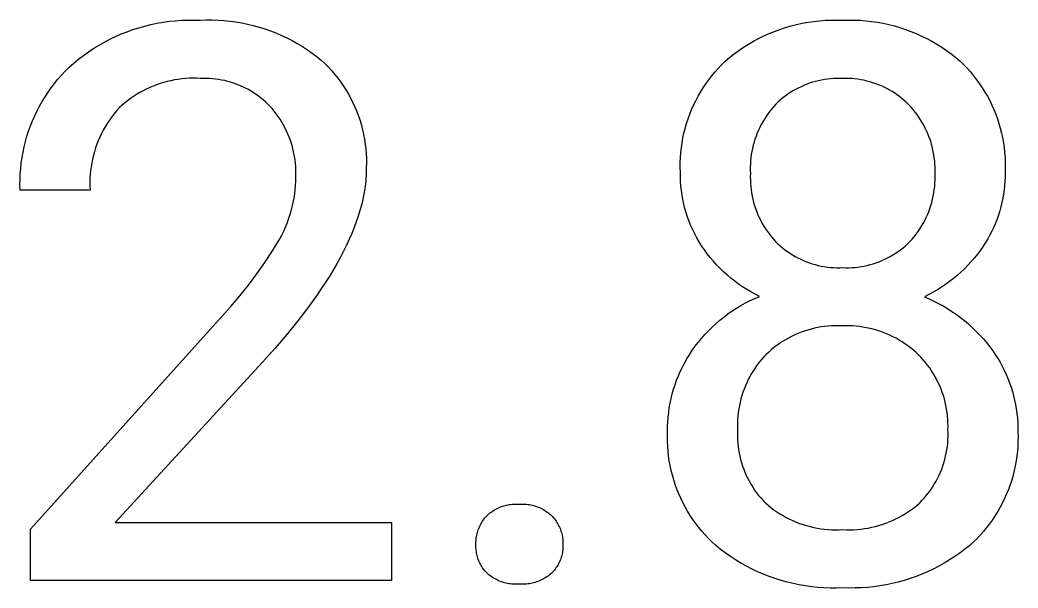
# Model space of a CAD drawing. Header units: millimetres. Extents: x -987 to 2591, y -102 to 2398.
# Drawn here: x 1680.71 to 1727.64, y 54.91 to 81.62 of the extents above; entities that cross this region are included whole.
import ezdxf

# ---------------------------------------------------------------- set-up
doc = ezdxf.new("R2010")
doc.units = ezdxf.units.MM
doc.header["$MEASUREMENT"] = 0
doc.layers.add('Domyślny', color=7, linetype='Continuous', true_color=0x000000)

msp = doc.modelspace()

# ---------------------------------------------------------------- linework, layer by layer
at = {"layer": 'Domyślny'}
for p, q in [((1686.023, 81.164), (1686.301, 81.253)), ((1686.301, 81.253), (1686.582, 81.333)), ((1686.582, 81.333), (1686.866, 81.402)), ((1686.866, 81.402), (1687.152, 81.462)), ((1687.152, 81.462), (1687.439, 81.512)), ((1687.439, 81.512), (1687.729, 81.553)), ((1687.729, 81.553), (1688.019, 81.583)), ((1688.019, 81.583), (1688.31, 81.604)), ((1688.31, 81.604), (1688.602, 81.614)), ((1688.602, 81.614), (1688.894, 81.615)), ((1688.894, 81.615), (1689.186, 81.605)), ((1689.186, 81.605), (1689.466, 81.616)), ((1689.466, 81.616), (1689.746, 81.617)), ((1689.746, 81.617), (1690.026, 81.608)), ((1690.026, 81.608), (1690.306, 81.59)), ((1690.306, 81.59), (1690.585, 81.563)), ((1690.585, 81.563), (1690.863, 81.526)), ((1690.863, 81.526), (1691.139, 81.479)), ((1691.139, 81.479), (1691.413, 81.423)), ((1691.413, 81.423), (1691.686, 81.358)), ((1691.686, 81.358), (1691.956, 81.283)), ((1691.956, 81.283), (1692.223, 81.199)), ((1692.223, 81.199), (1692.487, 81.107)), ((1716.446, 81.175), (1716.705, 81.26)), ((1716.705, 81.26), (1716.967, 81.337)), ((1716.967, 81.337), (1717.232, 81.404)), ((1717.232, 81.404), (1717.498, 81.462)), ((1717.498, 81.462), (1717.767, 81.511)), ((1717.767, 81.511), (1718.037, 81.55)), ((1718.037, 81.55), (1718.308, 81.58)), ((1718.308, 81.58), (1718.58, 81.601)), ((1718.58, 81.601), (1718.853, 81.612)), ((1718.853, 81.612), (1719.126, 81.613)), ((1719.126, 81.613), (1719.398, 81.605)), ((1719.398, 81.605), (1719.671, 81.613)), ((1719.671, 81.613), (1719.943, 81.611)), ((1719.943, 81.611), (1720.216, 81.6)), ((1720.216, 81.6), (1720.488, 81.579)), ((1720.488, 81.579), (1720.758, 81.549)), ((1720.758, 81.549), (1721.028, 81.509)), ((1721.028, 81.509), (1721.296, 81.46)), ((1721.296, 81.46), (1721.563, 81.402)), ((1721.563, 81.402), (1721.827, 81.335)), ((1721.827, 81.335), (1722.088, 81.258)), ((1722.088, 81.258), (1722.347, 81.173)), ((1684.945, 80.715), (1685.209, 80.841)), ((1685.209, 80.841), (1685.476, 80.958)), ((1685.476, 80.958), (1685.748, 81.066)), ((1685.748, 81.066), (1686.023, 81.164)), ((1692.487, 81.107), (1692.748, 81.005)), ((1692.748, 81.005), (1693.006, 80.894)), ((1693.006, 80.894), (1693.259, 80.775)), ((1693.259, 80.775), (1693.508, 80.647)), ((1715.203, 80.616), (1715.444, 80.745)), ((1715.444, 80.745), (1715.688, 80.865)), ((1715.688, 80.865), (1715.937, 80.977)), ((1715.937, 80.977), (1716.19, 81.081)), ((1716.19, 81.081), (1716.446, 81.175)), ((1722.347, 81.173), (1722.603, 81.079)), ((1722.603, 81.079), (1722.855, 80.975)), ((1722.855, 80.975), (1723.104, 80.863)), ((1723.104, 80.863), (1723.348, 80.743)), ((1723.348, 80.743), (1723.588, 80.614)), ((1683.939, 80.123), (1684.183, 80.284)), ((1684.183, 80.284), (1684.432, 80.436)), ((1684.432, 80.436), (1684.686, 80.58)), ((1684.686, 80.58), (1684.945, 80.715)), ((1693.508, 80.647), (1693.753, 80.51)), ((1693.753, 80.51), (1693.993, 80.366)), ((1693.993, 80.366), (1694.228, 80.213)), ((1714.511, 80.18), (1714.736, 80.333)), ((1714.736, 80.333), (1714.967, 80.479)), ((1714.967, 80.479), (1715.203, 80.616)), ((1723.588, 80.614), (1723.824, 80.477)), ((1723.824, 80.477), (1724.055, 80.332)), ((1724.055, 80.332), (1724.28, 80.179)), ((1683.469, 79.776), (1683.701, 79.954)), ((1683.701, 79.954), (1683.939, 80.123)), ((1694.228, 80.213), (1694.457, 80.052)), ((1694.457, 80.052), (1694.681, 79.884)), ((1694.681, 79.884), (1694.899, 79.708)), ((1713.867, 79.674), (1714.076, 79.85)), ((1714.076, 79.85), (1714.29, 80.019)), ((1714.29, 80.019), (1714.511, 80.18)), ((1724.28, 80.179), (1724.5, 80.018)), ((1724.5, 80.018), (1724.715, 79.85)), ((1724.715, 79.85), (1724.923, 79.674)), ((1682.842, 79.217), (1683.023, 79.399)), ((1683.023, 79.399), (1683.243, 79.591)), ((1683.243, 79.591), (1683.469, 79.776)), ((1694.899, 79.708), (1695.063, 79.552)), ((1695.063, 79.552), (1695.222, 79.391)), ((1695.222, 79.391), (1695.374, 79.225)), ((1713.387, 79.17), (1713.541, 79.343)), ((1713.541, 79.343), (1713.702, 79.512)), ((1713.702, 79.512), (1713.867, 79.674)), ((1724.923, 79.674), (1725.089, 79.512)), ((1725.089, 79.512), (1725.25, 79.344)), ((1725.25, 79.344), (1725.405, 79.171)), ((1682.5, 78.835), (1682.668, 79.029)), ((1682.668, 79.029), (1682.842, 79.217)), ((1688.318, 78.847), (1688.145, 78.825)), ((1688.491, 78.863), (1688.318, 78.847)), ((1688.665, 78.873), (1688.491, 78.863)), ((1688.839, 78.877), (1688.665, 78.873)), ((1689.012, 78.876), (1688.839, 78.877)), ((1689.186, 78.868), (1689.012, 78.876)), ((1689.331, 78.872), (1689.186, 78.868)), ((1689.477, 78.872), (1689.331, 78.872)), ((1689.622, 78.866), (1689.477, 78.872)), ((1689.766, 78.855), (1689.622, 78.866)), ((1689.911, 78.84), (1689.766, 78.855)), ((1695.374, 79.225), (1695.521, 79.054)), ((1695.521, 79.054), (1695.662, 78.877)), ((1695.662, 78.877), (1695.796, 78.696)), ((1713.097, 78.807), (1713.239, 78.991)), ((1713.239, 78.991), (1713.387, 79.17)), ((1718.823, 78.853), (1718.68, 78.837)), ((1718.967, 78.864), (1718.823, 78.853)), ((1719.111, 78.87), (1718.967, 78.864)), ((1719.255, 78.872), (1719.111, 78.87)), ((1719.398, 78.868), (1719.255, 78.872)), ((1719.542, 78.87), (1719.398, 78.868)), ((1719.686, 78.867), (1719.542, 78.87)), ((1719.83, 78.86), (1719.686, 78.867)), ((1719.973, 78.847), (1719.83, 78.86)), ((1720.116, 78.829), (1719.973, 78.847)), ((1725.405, 79.171), (1725.554, 78.992)), ((1725.554, 78.992), (1725.696, 78.809)), ((1682.036, 78.222), (1682.184, 78.432)), ((1682.184, 78.432), (1682.338, 78.636)), ((1682.338, 78.636), (1682.5, 78.835)), ((1686.812, 78.44), (1686.654, 78.367)), ((1686.972, 78.508), (1686.812, 78.44)), ((1687.135, 78.57), (1686.972, 78.508)), ((1687.299, 78.627), (1687.135, 78.57)), ((1687.465, 78.678), (1687.299, 78.627)), ((1687.633, 78.723), (1687.465, 78.678)), ((1687.803, 78.763), (1687.633, 78.723)), ((1687.973, 78.797), (1687.803, 78.763)), ((1688.145, 78.825), (1687.973, 78.797)), ((1690.054, 78.82), (1689.911, 78.84)), ((1690.197, 78.794), (1690.054, 78.82)), ((1690.339, 78.764), (1690.197, 78.794)), ((1690.48, 78.73), (1690.339, 78.764)), ((1690.62, 78.69), (1690.48, 78.73)), ((1690.758, 78.646), (1690.62, 78.69)), ((1690.895, 78.597), (1690.758, 78.646)), ((1691.03, 78.543), (1690.895, 78.597)), ((1691.163, 78.485), (1691.03, 78.543)), ((1691.294, 78.423), (1691.163, 78.485)), ((1691.423, 78.356), (1691.294, 78.423)), ((1695.796, 78.696), (1695.924, 78.51)), ((1695.924, 78.51), (1696.046, 78.319)), ((1712.71, 78.228), (1712.833, 78.426)), ((1712.833, 78.426), (1712.962, 78.619)), ((1712.962, 78.619), (1713.097, 78.807)), ((1717.31, 78.416), (1717.182, 78.349)), ((1717.439, 78.479), (1717.31, 78.416)), ((1717.571, 78.537), (1717.439, 78.479)), ((1717.705, 78.591), (1717.571, 78.537)), ((1717.84, 78.64), (1717.705, 78.591)), ((1717.977, 78.685), (1717.84, 78.64)), ((1718.115, 78.725), (1717.977, 78.685)), ((1718.255, 78.76), (1718.115, 78.725)), ((1718.396, 78.791), (1718.255, 78.76)), ((1718.537, 78.816), (1718.396, 78.791)), ((1718.68, 78.837), (1718.537, 78.816)), ((1720.258, 78.807), (1720.116, 78.829)), ((1720.399, 78.779), (1720.258, 78.807)), ((1720.539, 78.747), (1720.399, 78.779)), ((1720.678, 78.71), (1720.539, 78.747)), ((1720.816, 78.668), (1720.678, 78.71)), ((1720.952, 78.621), (1720.816, 78.668)), ((1721.086, 78.57), (1720.952, 78.621)), ((1721.219, 78.514), (1721.086, 78.57)), ((1721.349, 78.454), (1721.219, 78.514)), ((1721.477, 78.389), (1721.349, 78.454)), ((1721.604, 78.32), (1721.477, 78.389)), ((1725.696, 78.809), (1725.832, 78.62)), ((1725.832, 78.62), (1725.962, 78.427)), ((1725.962, 78.427), (1726.084, 78.23)), ((1681.762, 77.789), (1681.895, 78.008)), ((1681.895, 78.008), (1682.036, 78.222)), ((1685.907, 77.923), (1685.768, 77.819)), ((1686.05, 78.022), (1685.907, 77.923)), ((1686.197, 78.115), (1686.05, 78.022)), ((1686.346, 78.204), (1686.197, 78.115)), ((1686.499, 78.288), (1686.346, 78.204)), ((1686.654, 78.367), (1686.499, 78.288)), ((1691.549, 78.285), (1691.423, 78.356)), ((1691.673, 78.209), (1691.549, 78.285)), ((1691.795, 78.13), (1691.673, 78.209)), ((1691.913, 78.046), (1691.795, 78.13)), ((1692.029, 77.959), (1691.913, 78.046)), ((1692.142, 77.867), (1692.029, 77.959)), ((1696.046, 78.319), (1696.161, 78.125)), ((1696.161, 78.125), (1696.269, 77.927)), ((1696.269, 77.927), (1696.37, 77.725)), ((1712.487, 77.822), (1712.595, 78.027)), ((1712.595, 78.027), (1712.71, 78.228)), ((1716.583, 77.951), (1716.472, 77.86)), ((1716.698, 78.039), (1716.583, 77.951)), ((1716.815, 78.122), (1716.698, 78.039)), ((1716.935, 78.202), (1716.815, 78.122)), ((1717.057, 78.278), (1716.935, 78.202)), ((1717.182, 78.349), (1717.057, 78.278)), ((1721.727, 78.247), (1721.604, 78.32)), ((1721.848, 78.169), (1721.727, 78.247)), ((1721.967, 78.087), (1721.848, 78.169)), ((1722.082, 78.001), (1721.967, 78.087)), ((1722.194, 77.912), (1722.082, 78.001)), ((1722.304, 77.818), (1722.194, 77.912)), ((1726.084, 78.23), (1726.2, 78.029)), ((1726.2, 78.029), (1726.309, 77.823)), ((1681.518, 77.338), (1681.636, 77.565)), ((1681.636, 77.565), (1681.762, 77.789)), ((1685.371, 77.48), (1685.25, 77.342)), ((1685.499, 77.597), (1685.371, 77.48)), ((1685.632, 77.71), (1685.499, 77.597)), ((1685.768, 77.819), (1685.632, 77.71)), ((1692.251, 77.772), (1692.142, 77.867)), ((1692.357, 77.673), (1692.251, 77.772)), ((1692.46, 77.571), (1692.357, 77.673)), ((1692.566, 77.453), (1692.46, 77.571)), ((1692.667, 77.331), (1692.566, 77.453)), ((1696.37, 77.725), (1696.464, 77.52)), ((1696.464, 77.52), (1696.55, 77.311)), ((1712.291, 77.4), (1712.385, 77.613)), ((1712.385, 77.613), (1712.487, 77.822)), ((1716.062, 77.442), (1715.969, 77.325)), ((1716.159, 77.555), (1716.062, 77.442)), ((1716.259, 77.666), (1716.159, 77.555)), ((1716.364, 77.764), (1716.259, 77.666)), ((1716.472, 77.86), (1716.364, 77.764)), ((1722.41, 77.721), (1722.304, 77.818)), ((1722.512, 77.62), (1722.41, 77.721)), ((1722.613, 77.512), (1722.512, 77.62)), ((1722.71, 77.4), (1722.613, 77.512)), ((1726.309, 77.823), (1726.411, 77.614)), ((1726.411, 77.614), (1726.505, 77.402)), ((1681.304, 76.872), (1681.407, 77.106)), ((1681.407, 77.106), (1681.518, 77.338)), ((1685.024, 77.055), (1684.918, 76.906)), ((1685.135, 77.201), (1685.024, 77.055)), ((1685.25, 77.342), (1685.135, 77.201)), ((1692.763, 77.206), (1692.667, 77.331)), ((1692.856, 77.078), (1692.763, 77.206)), ((1692.944, 76.947), (1692.856, 77.078)), ((1696.55, 77.311), (1696.63, 77.1)), ((1696.63, 77.1), (1696.702, 76.886)), ((1712.054, 76.746), (1712.126, 76.967)), ((1712.126, 76.967), (1712.205, 77.185)), ((1712.205, 77.185), (1712.291, 77.4)), ((1715.795, 77.083), (1715.714, 76.957)), ((1715.88, 77.205), (1715.795, 77.083)), ((1715.969, 77.325), (1715.88, 77.205)), ((1722.803, 77.286), (1722.71, 77.4)), ((1722.892, 77.168), (1722.803, 77.286)), ((1722.977, 77.047), (1722.892, 77.168)), ((1723.058, 76.924), (1722.977, 77.047)), ((1726.505, 77.402), (1726.592, 77.187)), ((1726.592, 77.187), (1726.672, 76.968)), ((1726.672, 76.968), (1726.744, 76.747)), ((1681.122, 76.392), (1681.209, 76.633)), ((1681.209, 76.633), (1681.304, 76.872)), ((1684.723, 76.597), (1684.633, 76.437)), ((1684.818, 76.753), (1684.723, 76.597)), ((1684.918, 76.906), (1684.818, 76.753)), ((1693.028, 76.813), (1692.944, 76.947)), ((1693.107, 76.676), (1693.028, 76.813)), ((1693.181, 76.537), (1693.107, 76.676)), ((1693.251, 76.395), (1693.181, 76.537)), ((1696.702, 76.886), (1696.766, 76.669)), ((1696.766, 76.669), (1696.823, 76.451)), ((1711.934, 76.297), (1711.99, 76.522)), ((1711.99, 76.522), (1712.054, 76.746)), ((1715.498, 76.565), (1715.435, 76.43)), ((1715.566, 76.698), (1715.498, 76.565)), ((1715.638, 76.829), (1715.566, 76.698)), ((1715.714, 76.957), (1715.638, 76.829)), ((1723.135, 76.798), (1723.058, 76.924)), ((1723.208, 76.669), (1723.135, 76.798)), ((1723.276, 76.538), (1723.208, 76.669)), ((1723.34, 76.405), (1723.276, 76.538)), ((1726.744, 76.747), (1726.808, 76.524)), ((1726.808, 76.524), (1726.864, 76.299)), ((1680.973, 75.902), (1681.044, 76.148)), ((1681.044, 76.148), (1681.122, 76.392)), ((1684.471, 76.11), (1684.398, 75.942)), ((1684.549, 76.275), (1684.471, 76.11)), ((1684.633, 76.437), (1684.549, 76.275)), ((1693.315, 76.251), (1693.251, 76.395)), ((1693.375, 76.104), (1693.315, 76.251)), ((1693.43, 75.956), (1693.375, 76.104)), ((1696.823, 76.451), (1696.872, 76.23)), ((1696.872, 76.23), (1696.914, 76.008)), ((1711.845, 75.842), (1711.885, 76.07)), ((1711.885, 76.07), (1711.934, 76.297)), ((1715.323, 76.153), (1715.274, 76.012)), ((1715.377, 76.292), (1715.323, 76.153)), ((1715.435, 76.43), (1715.377, 76.292)), ((1723.4, 76.269), (1723.34, 76.405)), ((1723.454, 76.132), (1723.4, 76.269)), ((1723.505, 75.993), (1723.454, 76.132)), ((1726.864, 76.299), (1726.913, 76.071)), ((1726.913, 76.071), (1726.954, 75.843)), ((1680.857, 75.402), (1680.911, 75.653)), ((1680.911, 75.653), (1680.973, 75.902)), ((1684.271, 75.599), (1684.216, 75.425)), ((1684.332, 75.772), (1684.271, 75.599)), ((1684.398, 75.942), (1684.332, 75.772)), ((1693.48, 75.806), (1693.43, 75.956)), ((1693.524, 75.655), (1693.48, 75.806)), ((1693.563, 75.502), (1693.524, 75.655)), ((1696.914, 76.008), (1696.948, 75.785)), ((1696.948, 75.785), (1696.973, 75.561)), ((1696.973, 75.561), (1696.992, 75.336)), ((1711.787, 75.381), (1711.812, 75.612)), ((1711.812, 75.612), (1711.845, 75.842)), ((1715.156, 75.581), (1715.126, 75.434)), ((1715.19, 75.726), (1715.156, 75.581)), ((1715.23, 75.87), (1715.19, 75.726)), ((1715.274, 76.012), (1715.23, 75.87)), ((1723.55, 75.853), (1723.505, 75.993)), ((1723.591, 75.711), (1723.55, 75.853)), ((1723.627, 75.567), (1723.591, 75.711)), ((1723.658, 75.423), (1723.627, 75.567)), ((1726.954, 75.843), (1726.987, 75.613)), ((1726.987, 75.613), (1727.012, 75.382)), ((1680.775, 74.896), (1680.812, 75.15)), ((1680.812, 75.15), (1680.857, 75.402)), ((1684.167, 75.248), (1684.125, 75.07)), ((1684.216, 75.425), (1684.167, 75.248)), ((1693.598, 75.347), (1693.563, 75.502)), ((1693.626, 75.192), (1693.598, 75.347)), ((1693.65, 75.036), (1693.626, 75.192)), ((1696.992, 75.336), (1697.002, 75.11)), ((1697.002, 75.11), (1697.004, 74.885)), ((1711.762, 74.917), (1711.771, 75.149)), ((1711.771, 75.149), (1711.787, 75.381)), ((1715.081, 75.139), (1715.067, 74.991)), ((1715.101, 75.287), (1715.081, 75.139)), ((1715.126, 75.434), (1715.101, 75.287)), ((1723.684, 75.278), (1723.658, 75.423)), ((1723.706, 75.131), (1723.684, 75.278)), ((1723.722, 74.985), (1723.706, 75.131)), ((1727.012, 75.382), (1727.029, 75.15)), ((1727.029, 75.15), (1727.038, 74.918)), ((1680.727, 74.385), (1680.747, 74.641)), ((1680.747, 74.641), (1680.775, 74.896)), ((1684.058, 74.711), (1684.034, 74.529)), ((1684.088, 74.891), (1684.058, 74.711)), ((1684.125, 75.07), (1684.088, 74.891)), ((1693.668, 74.879), (1693.65, 75.036)), ((1693.681, 74.721), (1693.668, 74.879)), ((1693.688, 74.563), (1693.681, 74.721)), ((1696.999, 74.659), (1696.997, 74.539)), ((1697.004, 74.885), (1696.999, 74.659)), ((1711.761, 74.685), (1711.762, 74.917)), ((1711.768, 74.453), (1711.761, 74.685)), ((1715.057, 74.842), (1715.052, 74.693)), ((1715.052, 74.693), (1715.053, 74.543)), ((1715.067, 74.991), (1715.057, 74.842)), ((1723.734, 74.837), (1723.722, 74.985)), ((1723.741, 74.69), (1723.734, 74.837)), ((1723.742, 74.542), (1723.741, 74.69)), ((1727.039, 74.685), (1727.032, 74.453)), ((1727.038, 74.918), (1727.039, 74.685)), ((1680.716, 74.129), (1680.727, 74.385)), ((1684.005, 74.165), (1684, 73.982)), ((1684.017, 74.347), (1684.005, 74.165)), ((1684.034, 74.529), (1684.017, 74.347)), ((1693.683, 74.044), (1693.687, 74.247)), ((1693.687, 74.247), (1693.69, 74.405)), ((1693.69, 74.405), (1693.688, 74.563)), ((1696.98, 74.174), (1696.969, 74.051)), ((1696.988, 74.297), (1696.98, 74.174)), ((1696.994, 74.418), (1696.988, 74.297)), ((1696.997, 74.539), (1696.994, 74.418)), ((1711.768, 74.239), (1711.768, 74.453)), ((1711.776, 74.024), (1711.768, 74.239)), ((1715.053, 74.543), (1715.058, 74.394)), ((1715.058, 74.394), (1715.054, 74.242)), ((1715.054, 74.242), (1715.055, 74.09)), ((1723.739, 74.394), (1723.742, 74.542)), ((1723.743, 74.242), (1723.739, 74.394)), ((1723.742, 74.09), (1723.743, 74.242)), ((1727.031, 74.249), (1727.024, 74.045)), ((1727.032, 74.453), (1727.031, 74.249)), ((1680.713, 73.873), (1680.716, 74.129)), ((1680.719, 73.616), (1680.713, 73.873)), ((1684, 73.982), (1684.002, 73.799)), ((1684.002, 73.799), (1684.009, 73.616)), ((1693.654, 73.638), (1693.672, 73.841)), ((1693.672, 73.841), (1693.683, 74.044)), ((1696.922, 73.678), (1696.88, 73.426)), ((1696.94, 73.804), (1696.922, 73.678)), ((1696.956, 73.928), (1696.94, 73.804)), ((1696.969, 74.051), (1696.956, 73.928)), ((1711.792, 73.81), (1711.776, 74.024)), ((1711.815, 73.597), (1711.792, 73.81)), ((1715.055, 74.09), (1715.062, 73.938)), ((1715.062, 73.938), (1715.074, 73.786)), ((1715.074, 73.786), (1715.091, 73.634)), ((1723.706, 73.634), (1723.723, 73.786)), ((1723.723, 73.786), (1723.735, 73.938)), ((1723.735, 73.938), (1723.742, 74.09)), ((1727.01, 73.841), (1726.99, 73.639)), ((1727.024, 74.045), (1727.01, 73.841)), ((1684.009, 73.616), (1680.719, 73.616)), ((1693.561, 73.036), (1693.599, 73.236)), ((1693.599, 73.236), (1693.63, 73.436)), ((1693.63, 73.436), (1693.654, 73.638)), ((1696.88, 73.426), (1696.827, 73.171)), ((1711.845, 73.385), (1711.815, 73.597)), ((1711.882, 73.174), (1711.845, 73.385)), ((1715.091, 73.634), (1715.113, 73.484)), ((1715.113, 73.484), (1715.141, 73.334)), ((1715.141, 73.334), (1715.173, 73.185)), ((1723.624, 73.185), (1723.657, 73.334)), ((1723.657, 73.334), (1723.684, 73.484)), ((1723.684, 73.484), (1723.706, 73.634)), ((1726.928, 73.235), (1726.887, 73.035)), ((1726.962, 73.436), (1726.928, 73.235)), ((1726.99, 73.639), (1726.962, 73.436)), ((1693.466, 72.64), (1693.517, 72.837)), ((1693.517, 72.837), (1693.561, 73.036)), ((1696.765, 72.913), (1696.694, 72.652)), ((1696.827, 73.171), (1696.765, 72.913)), ((1711.927, 72.964), (1711.882, 73.174)), ((1711.98, 72.756), (1711.927, 72.964)), ((1712.039, 72.55), (1711.98, 72.756)), ((1715.173, 73.185), (1715.211, 73.038)), ((1715.211, 73.038), (1715.254, 72.891)), ((1715.254, 72.891), (1715.302, 72.747)), ((1715.302, 72.747), (1715.355, 72.604)), ((1723.443, 72.604), (1723.496, 72.747)), ((1723.496, 72.747), (1723.543, 72.892)), ((1723.543, 72.892), (1723.586, 73.038)), ((1723.586, 73.038), (1723.624, 73.185)), ((1726.839, 72.837), (1726.784, 72.64)), ((1726.887, 73.035), (1726.839, 72.837)), ((1693.345, 72.252), (1693.409, 72.445)), ((1693.409, 72.445), (1693.466, 72.64)), ((1696.613, 72.389), (1696.523, 72.122)), ((1696.694, 72.652), (1696.613, 72.389)), ((1712.106, 72.346), (1712.039, 72.55)), ((1712.179, 72.145), (1712.106, 72.346)), ((1715.355, 72.604), (1715.412, 72.463)), ((1715.412, 72.463), (1715.475, 72.324)), ((1715.475, 72.324), (1715.542, 72.188)), ((1723.255, 72.188), (1723.323, 72.325)), ((1723.323, 72.325), (1723.385, 72.463)), ((1723.385, 72.463), (1723.443, 72.604)), ((1726.723, 72.446), (1726.656, 72.253)), ((1726.784, 72.64), (1726.723, 72.446)), ((1693.116, 71.687), (1693.198, 71.873)), ((1693.198, 71.873), (1693.275, 72.062)), ((1693.275, 72.062), (1693.345, 72.252)), ((1696.423, 71.853), (1696.313, 71.581)), ((1696.523, 72.122), (1696.423, 71.853)), ((1712.26, 71.946), (1712.179, 72.145)), ((1712.347, 71.75), (1712.26, 71.946)), ((1715.542, 72.188), (1715.614, 72.054)), ((1715.614, 72.054), (1715.691, 71.922)), ((1715.691, 71.922), (1715.772, 71.793)), ((1723.026, 71.793), (1723.107, 71.922)), ((1723.107, 71.922), (1723.183, 72.054)), ((1723.183, 72.054), (1723.255, 72.188)), ((1726.502, 71.875), (1726.415, 71.691)), ((1726.582, 72.063), (1726.502, 71.875)), ((1726.656, 72.253), (1726.582, 72.063)), ((1692.932, 71.325), (1693.027, 71.504)), ((1693.027, 71.504), (1693.116, 71.687)), ((1696.313, 71.581), (1696.194, 71.306)), ((1712.441, 71.558), (1712.347, 71.75)), ((1712.542, 71.369), (1712.441, 71.558)), ((1712.65, 71.183), (1712.542, 71.369)), ((1715.772, 71.793), (1715.858, 71.667)), ((1715.858, 71.667), (1715.948, 71.544)), ((1715.948, 71.544), (1716.042, 71.424)), ((1716.042, 71.424), (1716.14, 71.308)), ((1722.658, 71.308), (1722.756, 71.424)), ((1722.756, 71.424), (1722.85, 71.544)), ((1722.85, 71.544), (1722.94, 71.667)), ((1722.94, 71.667), (1723.026, 71.793)), ((1726.322, 71.509), (1726.223, 71.33)), ((1726.415, 71.691), (1726.322, 71.509)), ((1692.589, 70.765), (1692.932, 71.325)), ((1696.065, 71.028), (1695.927, 70.747)), ((1696.194, 71.306), (1696.065, 71.028)), ((1712.763, 71.001), (1712.65, 71.183)), ((1712.893, 70.813), (1712.763, 71.001)), ((1716.14, 71.308), (1716.242, 71.195)), ((1716.242, 71.195), (1716.347, 71.094)), ((1716.347, 71.094), (1716.455, 70.997)), ((1716.455, 70.997), (1716.566, 70.904)), ((1716.566, 70.904), (1716.68, 70.814)), ((1722.118, 70.814), (1722.233, 70.904)), ((1722.233, 70.904), (1722.344, 70.997)), ((1722.344, 70.997), (1722.452, 71.094)), ((1722.452, 71.094), (1722.556, 71.195)), ((1722.556, 71.195), (1722.658, 71.308)), ((1726.008, 70.984), (1725.875, 70.795)), ((1726.119, 71.155), (1726.008, 70.984)), ((1726.223, 71.33), (1726.119, 71.155)), ((1692.229, 70.217), (1692.589, 70.765)), ((1695.78, 70.463), (1695.623, 70.177)), ((1695.927, 70.747), (1695.78, 70.463)), ((1713.028, 70.628), (1712.893, 70.813)), ((1713.17, 70.449), (1713.028, 70.628)), ((1713.317, 70.274), (1713.17, 70.449)), ((1716.68, 70.814), (1716.798, 70.729)), ((1716.798, 70.729), (1716.918, 70.648)), ((1716.918, 70.648), (1717.041, 70.571)), ((1717.041, 70.571), (1717.167, 70.498)), ((1717.167, 70.498), (1717.295, 70.43)), ((1717.295, 70.43), (1717.425, 70.366)), ((1721.374, 70.366), (1721.504, 70.429)), ((1721.504, 70.429), (1721.632, 70.498)), ((1721.632, 70.498), (1721.758, 70.571)), ((1721.758, 70.571), (1721.881, 70.648)), ((1721.881, 70.648), (1722.001, 70.729)), ((1722.001, 70.729), (1722.118, 70.814)), ((1725.592, 70.431), (1725.441, 70.256)), ((1725.737, 70.611), (1725.592, 70.431)), ((1725.875, 70.795), (1725.737, 70.611)), ((1691.852, 69.68), (1692.229, 70.217)), ((1695.623, 70.177), (1695.456, 69.888)), ((1713.471, 70.105), (1713.317, 70.274)), ((1713.629, 69.94), (1713.471, 70.105)), ((1713.794, 69.781), (1713.629, 69.94)), ((1717.425, 70.366), (1717.558, 70.306)), ((1717.558, 70.306), (1717.692, 70.252)), ((1717.692, 70.252), (1717.829, 70.202)), ((1717.829, 70.202), (1717.967, 70.156)), ((1717.967, 70.156), (1718.106, 70.116)), ((1718.106, 70.116), (1718.247, 70.08)), ((1718.247, 70.08), (1718.389, 70.049)), ((1718.389, 70.049), (1718.532, 70.024)), ((1718.532, 70.024), (1718.675, 70.003)), ((1718.675, 70.003), (1718.82, 69.987)), ((1718.82, 69.987), (1718.964, 69.976)), ((1718.964, 69.976), (1719.109, 69.97)), ((1719.109, 69.97), (1719.255, 69.969)), ((1719.255, 69.969), (1719.4, 69.974)), ((1719.4, 69.974), (1719.545, 69.969)), ((1719.545, 69.969), (1719.69, 69.97)), ((1719.69, 69.97), (1719.835, 69.976)), ((1719.835, 69.976), (1719.98, 69.987)), ((1719.98, 69.987), (1720.124, 70.003)), ((1720.124, 70.003), (1720.268, 70.024)), ((1720.268, 70.024), (1720.411, 70.049)), ((1720.411, 70.049), (1720.553, 70.08)), ((1720.553, 70.08), (1720.693, 70.116)), ((1720.693, 70.116), (1720.833, 70.156)), ((1720.833, 70.156), (1720.971, 70.201)), ((1720.971, 70.201), (1721.107, 70.252)), ((1721.107, 70.252), (1721.241, 70.306)), ((1721.241, 70.306), (1721.374, 70.366)), ((1725.285, 70.087), (1725.123, 69.923)), ((1725.441, 70.256), (1725.285, 70.087)), ((1691.458, 69.155), (1691.852, 69.68)), ((1695.28, 69.595), (1695.094, 69.3)), ((1695.456, 69.888), (1695.28, 69.595)), ((1713.964, 69.628), (1713.794, 69.781)), ((1714.138, 69.481), (1713.964, 69.628)), ((1714.318, 69.339), (1714.138, 69.481)), ((1724.606, 69.463), (1724.424, 69.321)), ((1724.783, 69.61), (1724.606, 69.463)), ((1724.956, 69.764), (1724.783, 69.61)), ((1725.123, 69.923), (1724.956, 69.764)), ((1691.049, 68.642), (1691.458, 69.155)), ((1694.899, 69.002), (1694.694, 68.702)), ((1695.094, 69.3), (1694.899, 69.002)), ((1714.502, 69.204), (1714.318, 69.339)), ((1714.691, 69.075), (1714.502, 69.204)), ((1714.884, 68.952), (1714.691, 69.075)), ((1724.046, 69.057), (1723.851, 68.934)), ((1724.237, 69.186), (1724.046, 69.057)), ((1724.424, 69.321), (1724.237, 69.186)), ((1690.624, 68.143), (1691.049, 68.642)), ((1694.694, 68.702), (1694.256, 68.091)), ((1715.081, 68.836), (1714.884, 68.952)), ((1715.042, 68.424), (1715.262, 68.528)), ((1715.281, 68.726), (1715.081, 68.836)), ((1715.262, 68.528), (1715.486, 68.624)), ((1715.486, 68.624), (1715.281, 68.726)), ((1723.448, 68.708), (1723.242, 68.605)), ((1723.242, 68.605), (1723.466, 68.509)), ((1723.651, 68.818), (1723.448, 68.708)), ((1723.851, 68.934), (1723.651, 68.818)), ((1690.183, 67.656), (1690.624, 68.143)), ((1694.256, 68.091), (1693.78, 67.47)), ((1714.2, 67.936), (1714.404, 68.069)), ((1714.404, 68.069), (1714.613, 68.195)), ((1714.613, 68.195), (1714.825, 68.313)), ((1714.825, 68.313), (1715.042, 68.424)), ((1723.466, 68.509), (1723.687, 68.405)), ((1723.687, 68.405), (1723.904, 68.294)), ((1723.904, 68.294), (1724.118, 68.175)), ((1724.118, 68.175), (1724.328, 68.05)), ((1724.328, 68.05), (1724.533, 67.918)), ((1681.216, 57.679), (1690.183, 67.656)), ((1713.617, 67.498), (1713.806, 67.65)), ((1713.806, 67.65), (1714.001, 67.797)), ((1714.001, 67.797), (1714.2, 67.936)), ((1724.533, 67.918), (1724.734, 67.779)), ((1724.734, 67.779), (1724.93, 67.634)), ((1724.93, 67.634), (1725.122, 67.483)), ((1693.78, 67.47), (1693.266, 66.837)), ((1713.081, 67.002), (1713.254, 67.173)), ((1713.254, 67.173), (1713.433, 67.338)), ((1713.433, 67.338), (1713.617, 67.498)), ((1718.067, 67.121), (1717.908, 67.082)), ((1718.227, 67.154), (1718.067, 67.121)), ((1718.387, 67.183), (1718.227, 67.154)), ((1718.549, 67.205), (1718.387, 67.183)), ((1718.711, 67.223), (1718.549, 67.205)), ((1718.874, 67.234), (1718.711, 67.223)), ((1719.037, 67.241), (1718.874, 67.234)), ((1719.201, 67.242), (1719.037, 67.241)), ((1719.364, 67.237), (1719.201, 67.242)), ((1719.529, 67.241), (1719.364, 67.237)), ((1719.693, 67.239), (1719.529, 67.241)), ((1719.858, 67.233), (1719.693, 67.239)), ((1720.023, 67.22), (1719.858, 67.233)), ((1720.186, 67.202), (1720.023, 67.22)), ((1720.35, 67.179), (1720.186, 67.202)), ((1720.512, 67.15), (1720.35, 67.179)), ((1720.673, 67.115), (1720.512, 67.15)), ((1720.833, 67.076), (1720.673, 67.115)), ((1725.122, 67.483), (1725.308, 67.325)), ((1725.308, 67.325), (1725.489, 67.161)), ((1725.489, 67.161), (1725.664, 66.991)), ((1693.266, 66.837), (1692.714, 66.193)), ((1712.6, 66.454), (1712.754, 66.642)), ((1712.754, 66.642), (1712.915, 66.825)), ((1712.915, 66.825), (1713.081, 67.002)), ((1716.848, 66.662), (1716.706, 66.582)), ((1716.993, 66.737), (1716.848, 66.662)), ((1717.141, 66.807), (1716.993, 66.737)), ((1717.29, 66.873), (1717.141, 66.807)), ((1717.442, 66.933), (1717.29, 66.873)), ((1717.596, 66.988), (1717.442, 66.933)), ((1717.751, 67.037), (1717.596, 66.988)), ((1717.908, 67.082), (1717.751, 67.037)), ((1720.992, 67.031), (1720.833, 67.076)), ((1721.149, 66.98), (1720.992, 67.031)), ((1721.304, 66.925), (1721.149, 66.98)), ((1721.457, 66.864), (1721.304, 66.925)), ((1721.608, 66.798), (1721.457, 66.864)), ((1721.757, 66.727), (1721.608, 66.798)), ((1721.904, 66.651), (1721.757, 66.727)), ((1722.047, 66.57), (1721.904, 66.651)), ((1725.664, 66.991), (1725.834, 66.816)), ((1725.834, 66.816), (1725.998, 66.635)), ((1692.714, 66.193), (1692.124, 65.537)), ((1712.31, 66.062), (1712.452, 66.26)), ((1712.452, 66.26), (1712.6, 66.454)), ((1716.166, 66.215), (1716.04, 66.112)), ((1716.297, 66.313), (1716.166, 66.215)), ((1716.43, 66.408), (1716.297, 66.313)), ((1716.567, 66.497), (1716.43, 66.408)), ((1716.706, 66.582), (1716.567, 66.497)), ((1722.188, 66.484), (1722.047, 66.57)), ((1722.326, 66.394), (1722.188, 66.484)), ((1722.461, 66.299), (1722.326, 66.394)), ((1722.593, 66.2), (1722.461, 66.299)), ((1722.721, 66.096), (1722.593, 66.2)), ((1725.998, 66.635), (1726.156, 66.448)), ((1726.156, 66.448), (1726.308, 66.257)), ((1726.308, 66.257), (1726.453, 66.061)), ((1712.071, 65.685), (1712.188, 65.875)), ((1712.188, 65.875), (1712.31, 66.062)), ((1715.686, 65.776), (1715.58, 65.654)), ((1715.797, 65.894), (1715.686, 65.776)), ((1715.917, 66.005), (1715.797, 65.894)), ((1716.04, 66.112), (1715.917, 66.005)), ((1722.846, 65.988), (1722.721, 66.096)), ((1722.967, 65.876), (1722.846, 65.988)), ((1723.079, 65.76), (1722.967, 65.876)), ((1723.187, 65.64), (1723.079, 65.76)), ((1726.453, 66.061), (1726.573, 65.886)), ((1726.573, 65.886), (1726.687, 65.706)), ((1726.687, 65.706), (1726.796, 65.524)), ((1692.124, 65.537), (1685.185, 58)), ((1711.762, 65.09), (1711.858, 65.292)), ((1711.858, 65.292), (1711.962, 65.49)), ((1711.962, 65.49), (1712.071, 65.685)), ((1715.285, 65.267), (1715.196, 65.132)), ((1715.379, 65.399), (1715.285, 65.267)), ((1715.477, 65.528), (1715.379, 65.399)), ((1715.58, 65.654), (1715.477, 65.528)), ((1723.292, 65.516), (1723.187, 65.64)), ((1723.392, 65.388), (1723.292, 65.516)), ((1723.487, 65.257), (1723.392, 65.388)), ((1723.578, 65.123), (1723.487, 65.257)), ((1726.796, 65.524), (1726.898, 65.337)), ((1726.898, 65.337), (1726.994, 65.148)), ((1711.59, 64.678), (1711.672, 64.885)), ((1711.672, 64.885), (1711.762, 65.09)), ((1715.031, 64.853), (1714.956, 64.71)), ((1715.111, 64.994), (1715.031, 64.853)), ((1715.196, 65.132), (1715.111, 64.994)), ((1723.664, 64.986), (1723.578, 65.123)), ((1723.746, 64.847), (1723.664, 64.986)), ((1723.823, 64.704), (1723.746, 64.847)), ((1726.994, 65.148), (1727.083, 64.955)), ((1727.083, 64.955), (1727.166, 64.76)), ((1711.446, 64.254), (1711.514, 64.467)), ((1711.514, 64.467), (1711.59, 64.678)), ((1714.821, 64.415), (1714.761, 64.265)), ((1714.886, 64.564), (1714.821, 64.415)), ((1714.956, 64.71), (1714.886, 64.564)), ((1723.894, 64.559), (1723.823, 64.704)), ((1723.961, 64.411), (1723.894, 64.559)), ((1724.023, 64.262), (1723.961, 64.411)), ((1727.166, 64.76), (1727.243, 64.561)), ((1727.243, 64.561), (1727.313, 64.361)), ((1727.313, 64.361), (1727.376, 64.158)), ((1711.331, 63.823), (1711.385, 64.04)), ((1711.385, 64.04), (1711.446, 64.254)), ((1714.656, 63.958), (1714.612, 63.803)), ((1714.706, 64.112), (1714.656, 63.958)), ((1714.761, 64.265), (1714.706, 64.112)), ((1724.079, 64.11), (1724.023, 64.262)), ((1724.131, 63.956), (1724.079, 64.11)), ((1724.177, 63.801), (1724.131, 63.956)), ((1727.376, 64.158), (1727.433, 63.953)), ((1727.433, 63.953), (1727.482, 63.747)), ((1711.215, 63.163), (1711.246, 63.384)), ((1711.246, 63.384), (1711.285, 63.604)), ((1711.285, 63.604), (1711.331, 63.823)), ((1714.539, 63.487), (1714.51, 63.328)), ((1714.573, 63.645), (1714.539, 63.487)), ((1714.612, 63.803), (1714.573, 63.645)), ((1724.217, 63.644), (1724.177, 63.801)), ((1724.253, 63.486), (1724.217, 63.644)), ((1724.282, 63.327), (1724.253, 63.486)), ((1727.482, 63.747), (1727.525, 63.539)), ((1727.525, 63.539), (1727.561, 63.329)), ((1711.174, 62.718), (1711.191, 62.94)), ((1711.191, 62.94), (1711.215, 63.163)), ((1714.47, 63.006), (1714.457, 62.845)), ((1714.487, 63.167), (1714.47, 63.006)), ((1714.51, 63.328), (1714.487, 63.167)), ((1724.307, 63.167), (1724.282, 63.327)), ((1724.326, 63.006), (1724.307, 63.167)), ((1724.339, 62.845), (1724.326, 63.006)), ((1727.561, 63.329), (1727.59, 63.119)), ((1727.59, 63.119), (1727.612, 62.908)), ((1727.612, 62.908), (1727.627, 62.696)), ((1711.164, 62.271), (1711.165, 62.494)), ((1711.165, 62.494), (1711.174, 62.718)), ((1714.451, 62.683), (1714.45, 62.521)), ((1714.45, 62.521), (1714.454, 62.359)), ((1714.457, 62.845), (1714.451, 62.683)), ((1724.347, 62.683), (1724.339, 62.845)), ((1724.346, 62.359), (1724.349, 62.521)), ((1724.349, 62.521), (1724.347, 62.683)), ((1727.627, 62.696), (1727.635, 62.483)), ((1727.635, 62.483), (1727.636, 62.271)), ((1711.158, 62.04), (1711.164, 62.271)), ((1711.16, 61.81), (1711.158, 62.04)), ((1714.454, 62.359), (1714.448, 62.201)), ((1714.448, 62.201), (1714.448, 62.043)), ((1714.448, 62.043), (1714.453, 61.885)), ((1724.345, 61.886), (1724.351, 62.043)), ((1724.351, 62.201), (1724.346, 62.359)), ((1724.351, 62.043), (1724.351, 62.201)), ((1727.636, 62.271), (1727.642, 62.04)), ((1727.642, 62.04), (1727.64, 61.808)), ((1711.17, 61.58), (1711.16, 61.81)), ((1711.187, 61.35), (1711.17, 61.58)), ((1714.453, 61.885), (1714.464, 61.727)), ((1714.464, 61.727), (1714.48, 61.57)), ((1714.48, 61.57), (1714.501, 61.413)), ((1724.296, 61.415), (1724.318, 61.571)), ((1724.318, 61.571), (1724.334, 61.728)), ((1724.334, 61.728), (1724.345, 61.886)), ((1727.63, 61.577), (1727.613, 61.347)), ((1727.64, 61.808), (1727.63, 61.577)), ((1711.213, 61.121), (1711.187, 61.35)), ((1711.246, 60.892), (1711.213, 61.121)), ((1714.501, 61.413), (1714.528, 61.257)), ((1714.528, 61.257), (1714.561, 61.103)), ((1714.561, 61.103), (1714.598, 60.949)), ((1724.197, 60.952), (1724.235, 61.105)), ((1724.235, 61.105), (1724.268, 61.259)), ((1724.268, 61.259), (1724.296, 61.415)), ((1727.587, 61.117), (1727.554, 60.888)), ((1727.613, 61.347), (1727.587, 61.117)), ((1711.287, 60.665), (1711.246, 60.892)), ((1711.335, 60.44), (1711.287, 60.665)), ((1714.598, 60.949), (1714.641, 60.797)), ((1714.641, 60.797), (1714.69, 60.646)), ((1714.69, 60.646), (1714.743, 60.498)), ((1724.051, 60.501), (1724.105, 60.65)), ((1724.105, 60.65), (1724.154, 60.8)), ((1724.154, 60.8), (1724.197, 60.952)), ((1727.513, 60.66), (1727.464, 60.434)), ((1727.554, 60.888), (1727.513, 60.66)), ((1711.391, 60.217), (1711.335, 60.44)), ((1711.455, 59.995), (1711.391, 60.217)), ((1714.743, 60.498), (1714.802, 60.351)), ((1714.802, 60.351), (1714.865, 60.206)), ((1714.865, 60.206), (1714.934, 60.064)), ((1723.859, 60.068), (1723.928, 60.21)), ((1723.928, 60.21), (1723.992, 60.355)), ((1723.992, 60.355), (1724.051, 60.501)), ((1727.408, 60.21), (1727.344, 59.988)), ((1727.464, 60.434), (1727.408, 60.21)), ((1711.526, 59.776), (1711.455, 59.995)), ((1711.605, 59.559), (1711.526, 59.776)), ((1714.934, 60.064), (1715.008, 59.924)), ((1715.008, 59.924), (1715.086, 59.786)), ((1715.086, 59.786), (1715.169, 59.652)), ((1715.169, 59.652), (1715.257, 59.52)), ((1723.535, 59.527), (1723.623, 59.658)), ((1723.623, 59.658), (1723.706, 59.792)), ((1723.706, 59.792), (1723.785, 59.929)), ((1723.785, 59.929), (1723.859, 60.068)), ((1727.272, 59.768), (1727.193, 59.551)), ((1727.344, 59.988), (1727.272, 59.768)), ((1711.69, 59.345), (1711.605, 59.559)), ((1711.783, 59.134), (1711.69, 59.345)), ((1711.884, 58.926), (1711.783, 59.134)), ((1715.257, 59.52), (1715.349, 59.392)), ((1715.349, 59.392), (1715.446, 59.267)), ((1715.446, 59.267), (1715.547, 59.145)), ((1715.547, 59.145), (1715.652, 59.027)), ((1723.139, 59.036), (1723.244, 59.153)), ((1723.244, 59.153), (1723.345, 59.275)), ((1723.345, 59.275), (1723.442, 59.399)), ((1723.442, 59.399), (1723.535, 59.527)), ((1727.106, 59.336), (1727.013, 59.125)), ((1727.193, 59.551), (1727.106, 59.336)), ((1703.148, 58.652), (1703.208, 58.681)), ((1703.208, 58.681), (1703.269, 58.708)), ((1703.269, 58.708), (1703.331, 58.733)), ((1703.331, 58.733), (1703.394, 58.755)), ((1703.394, 58.755), (1703.457, 58.776)), ((1703.457, 58.776), (1703.521, 58.794)), ((1703.521, 58.794), (1703.586, 58.81)), ((1703.586, 58.81), (1703.651, 58.824)), ((1703.651, 58.824), (1703.717, 58.836)), ((1703.717, 58.836), (1703.783, 58.845)), ((1703.783, 58.845), (1703.849, 58.853)), ((1703.849, 58.853), (1703.915, 58.858)), ((1703.915, 58.858), (1703.982, 58.86)), ((1703.982, 58.86), (1704.048, 58.861)), ((1704.048, 58.861), (1704.115, 58.859)), ((1704.115, 58.859), (1704.181, 58.855)), ((1704.181, 58.855), (1704.251, 58.859)), ((1704.251, 58.859), (1704.321, 58.86)), ((1704.321, 58.86), (1704.391, 58.859)), ((1704.391, 58.859), (1704.461, 58.856)), ((1704.461, 58.856), (1704.531, 58.85)), ((1704.531, 58.85), (1704.601, 58.842)), ((1704.601, 58.842), (1704.67, 58.831)), ((1704.67, 58.831), (1704.739, 58.818)), ((1704.739, 58.818), (1704.807, 58.803)), ((1704.807, 58.803), (1704.875, 58.785)), ((1704.875, 58.785), (1704.942, 58.765)), ((1704.942, 58.765), (1705.008, 58.743)), ((1705.008, 58.743), (1705.074, 58.718)), ((1705.074, 58.718), (1705.138, 58.691)), ((1705.138, 58.691), (1705.202, 58.662)), ((1705.202, 58.662), (1705.265, 58.631)), ((1711.991, 58.722), (1711.884, 58.926)), ((1712.105, 58.522), (1711.991, 58.722)), ((1715.652, 59.027), (1715.761, 58.913)), ((1715.761, 58.913), (1715.891, 58.801)), ((1715.891, 58.801), (1716.026, 58.694)), ((1716.026, 58.694), (1716.163, 58.592)), ((1722.628, 58.6), (1722.766, 58.703)), ((1722.766, 58.703), (1722.899, 58.81)), ((1722.899, 58.81), (1723.029, 58.922)), ((1723.029, 58.922), (1723.139, 59.036)), ((1726.804, 58.712), (1726.689, 58.512)), ((1726.912, 58.917), (1726.804, 58.712)), ((1727.013, 59.125), (1726.912, 58.917)), ((1702.537, 58.157), (1702.576, 58.208)), ((1702.576, 58.208), (1702.618, 58.258)), ((1702.618, 58.258), (1702.661, 58.307)), ((1702.661, 58.307), (1702.709, 58.353)), ((1702.709, 58.353), (1702.76, 58.397)), ((1702.76, 58.397), (1702.811, 58.439)), ((1702.811, 58.439), (1702.864, 58.479)), ((1702.864, 58.479), (1702.919, 58.517)), ((1702.919, 58.517), (1702.974, 58.554)), ((1702.974, 58.554), (1703.031, 58.589)), ((1703.031, 58.589), (1703.089, 58.622)), ((1703.089, 58.622), (1703.148, 58.652)), ((1705.265, 58.631), (1705.326, 58.597)), ((1705.326, 58.597), (1705.386, 58.562)), ((1705.386, 58.562), (1705.446, 58.524)), ((1705.446, 58.524), (1705.503, 58.485)), ((1705.503, 58.485), (1705.56, 58.443)), ((1705.56, 58.443), (1705.614, 58.4)), ((1705.614, 58.4), (1705.668, 58.354)), ((1705.668, 58.354), (1705.72, 58.307)), ((1705.72, 58.307), (1705.764, 58.259)), ((1705.764, 58.259), (1705.806, 58.209)), ((1705.806, 58.209), (1705.847, 58.158)), ((1712.225, 58.325), (1712.105, 58.522)), ((1712.352, 58.133), (1712.225, 58.325)), ((1716.163, 58.592), (1716.305, 58.494)), ((1716.305, 58.494), (1716.449, 58.401)), ((1716.449, 58.401), (1716.597, 58.314)), ((1716.597, 58.314), (1716.747, 58.231)), ((1716.747, 58.231), (1716.9, 58.153)), ((1721.893, 58.16), (1722.046, 58.238)), ((1722.046, 58.238), (1722.196, 58.321)), ((1722.196, 58.321), (1722.343, 58.409)), ((1722.343, 58.409), (1722.487, 58.502)), ((1722.487, 58.502), (1722.628, 58.6)), ((1726.567, 58.315), (1726.439, 58.122)), ((1726.689, 58.512), (1726.567, 58.315)), ((1685.185, 58), (1698.188, 58)), ((1698.188, 58), (1698.188, 55.263)), ((1702.285, 57.703), (1702.31, 57.763)), ((1702.31, 57.763), (1702.337, 57.822)), ((1702.337, 57.822), (1702.365, 57.881)), ((1702.365, 57.881), (1702.396, 57.938)), ((1702.396, 57.938), (1702.428, 57.995)), ((1702.428, 57.995), (1702.462, 58.05)), ((1702.462, 58.05), (1702.499, 58.104)), ((1702.499, 58.104), (1702.537, 58.157)), ((1705.847, 58.158), (1705.886, 58.106)), ((1705.886, 58.106), (1705.924, 58.052)), ((1705.924, 58.052), (1705.959, 57.997)), ((1705.959, 57.997), (1705.993, 57.941)), ((1705.993, 57.941), (1706.024, 57.884)), ((1706.024, 57.884), (1706.054, 57.825)), ((1706.054, 57.825), (1706.081, 57.766)), ((1706.081, 57.766), (1706.107, 57.706)), ((1712.486, 57.945), (1712.352, 58.133)), ((1712.626, 57.762), (1712.486, 57.945)), ((1712.772, 57.584), (1712.626, 57.762)), ((1716.9, 58.153), (1717.056, 58.081)), ((1717.056, 58.081), (1717.214, 58.014)), ((1717.214, 58.014), (1717.374, 57.953)), ((1717.374, 57.953), (1717.537, 57.897)), ((1717.537, 57.897), (1717.701, 57.846)), ((1717.701, 57.846), (1717.866, 57.802)), ((1717.866, 57.802), (1718.033, 57.762)), ((1718.033, 57.762), (1718.202, 57.729)), ((1718.202, 57.729), (1718.371, 57.701)), ((1720.425, 57.704), (1720.594, 57.732)), ((1720.594, 57.732), (1720.762, 57.766)), ((1720.762, 57.766), (1720.929, 57.805)), ((1720.929, 57.805), (1721.095, 57.851)), ((1721.095, 57.851), (1721.258, 57.901)), ((1721.258, 57.901), (1721.42, 57.958)), ((1721.42, 57.958), (1721.58, 58.02)), ((1721.58, 58.02), (1721.738, 58.087)), ((1721.738, 58.087), (1721.893, 58.16)), ((1726.163, 57.751), (1726.015, 57.573)), ((1726.304, 57.935), (1726.163, 57.751)), ((1726.439, 58.122), (1726.304, 57.935)), ((1681.216, 55.263), (1681.216, 57.679)), ((1702.164, 57.199), (1702.171, 57.263)), ((1702.171, 57.263), (1702.181, 57.327)), ((1702.181, 57.327), (1702.193, 57.391)), ((1702.193, 57.391), (1702.208, 57.455)), ((1702.208, 57.455), (1702.224, 57.518)), ((1702.224, 57.518), (1702.242, 57.58)), ((1702.242, 57.58), (1702.263, 57.642)), ((1702.263, 57.642), (1702.285, 57.703)), ((1706.107, 57.706), (1706.13, 57.645)), ((1706.13, 57.645), (1706.151, 57.583)), ((1706.151, 57.583), (1706.17, 57.52)), ((1706.17, 57.52), (1706.187, 57.457)), ((1706.187, 57.457), (1706.202, 57.394)), ((1706.202, 57.394), (1706.215, 57.329)), ((1706.215, 57.329), (1706.225, 57.265)), ((1706.225, 57.265), (1706.233, 57.2)), ((1712.924, 57.41), (1712.772, 57.584)), ((1713.082, 57.242), (1712.924, 57.41)), ((1718.371, 57.701), (1718.541, 57.68)), ((1718.541, 57.68), (1718.712, 57.664)), ((1718.712, 57.664), (1718.884, 57.653)), ((1718.884, 57.653), (1719.055, 57.649)), ((1719.055, 57.649), (1719.227, 57.65)), ((1719.227, 57.65), (1719.398, 57.658)), ((1719.398, 57.658), (1719.57, 57.651)), ((1719.57, 57.651), (1719.741, 57.65)), ((1719.741, 57.65), (1719.913, 57.655)), ((1719.913, 57.655), (1720.084, 57.665)), ((1720.084, 57.665), (1720.255, 57.682)), ((1720.255, 57.682), (1720.425, 57.704)), ((1725.862, 57.4), (1725.703, 57.232)), ((1726.015, 57.573), (1725.862, 57.4)), ((1702.153, 57.004), (1702.155, 57.069)), ((1702.154, 56.939), (1702.153, 57.004)), ((1702.154, 56.876), (1702.154, 56.939)), ((1702.155, 56.813), (1702.154, 56.876)), ((1702.155, 57.069), (1702.158, 57.134)), ((1702.159, 56.75), (1702.155, 56.813)), ((1702.158, 57.134), (1702.164, 57.199)), ((1706.233, 57.2), (1706.239, 57.135)), ((1706.239, 57.135), (1706.243, 57.07)), ((1706.243, 56.818), (1706.239, 56.757)), ((1706.243, 57.07), (1706.244, 57.004)), ((1706.244, 57.004), (1706.243, 56.939)), ((1706.243, 56.939), (1706.244, 56.878)), ((1706.244, 56.878), (1706.243, 56.818)), ((1713.245, 57.08), (1713.082, 57.242)), ((1713.414, 56.923), (1713.245, 57.08)), ((1713.643, 56.739), (1713.414, 56.923)), ((1725.368, 56.913), (1725.139, 56.731)), ((1725.538, 57.07), (1725.368, 56.913)), ((1725.703, 57.232), (1725.538, 57.07)), ((1702.165, 56.687), (1702.159, 56.75)), ((1702.172, 56.625), (1702.165, 56.687)), ((1702.183, 56.563), (1702.172, 56.625)), ((1702.195, 56.501), (1702.183, 56.563)), ((1702.209, 56.44), (1702.195, 56.501)), ((1702.226, 56.379), (1702.209, 56.44)), ((1702.244, 56.319), (1702.226, 56.379)), ((1702.265, 56.259), (1702.244, 56.319)), ((1706.158, 56.341), (1706.138, 56.284)), ((1706.175, 56.399), (1706.158, 56.341)), ((1706.191, 56.458), (1706.175, 56.399)), ((1706.204, 56.517), (1706.191, 56.458)), ((1706.216, 56.576), (1706.204, 56.517)), ((1706.226, 56.636), (1706.216, 56.576)), ((1706.233, 56.697), (1706.226, 56.636)), ((1706.239, 56.757), (1706.233, 56.697)), ((1713.878, 56.562), (1713.643, 56.739)), ((1714.118, 56.394), (1713.878, 56.562)), ((1714.364, 56.234), (1714.118, 56.394)), ((1724.665, 56.388), (1724.419, 56.23)), ((1724.905, 56.556), (1724.665, 56.388)), ((1725.139, 56.731), (1724.905, 56.556)), ((1702.287, 56.201), (1702.265, 56.259)), ((1702.312, 56.143), (1702.287, 56.201)), ((1702.338, 56.086), (1702.312, 56.143)), ((1702.367, 56.03), (1702.338, 56.086)), ((1702.397, 55.975), (1702.367, 56.03)), ((1702.43, 55.921), (1702.397, 55.975)), ((1702.464, 55.868), (1702.43, 55.921)), ((1702.5, 55.816), (1702.464, 55.868)), ((1705.915, 55.854), (1705.879, 55.805)), ((1705.949, 55.905), (1705.915, 55.854)), ((1705.981, 55.956), (1705.949, 55.905)), ((1706.012, 56.008), (1705.981, 55.956)), ((1706.041, 56.062), (1706.012, 56.008)), ((1706.068, 56.116), (1706.041, 56.062)), ((1706.093, 56.171), (1706.068, 56.116)), ((1706.117, 56.227), (1706.093, 56.171)), ((1706.138, 56.284), (1706.117, 56.227)), ((1714.615, 56.082), (1714.364, 56.234)), ((1714.872, 55.939), (1714.615, 56.082)), ((1715.133, 55.805), (1714.872, 55.939)), ((1723.912, 55.937), (1723.652, 55.804)), ((1724.168, 56.079), (1723.912, 55.937)), ((1724.419, 56.23), (1724.168, 56.079)), ((1702.538, 55.766), (1702.5, 55.816)), ((1702.577, 55.716), (1702.538, 55.766)), ((1702.618, 55.669), (1702.577, 55.716)), ((1702.661, 55.623), (1702.618, 55.669)), ((1702.712, 55.576), (1702.661, 55.623)), ((1702.765, 55.532), (1702.712, 55.576)), ((1702.82, 55.49), (1702.765, 55.532)), ((1702.875, 55.449), (1702.82, 55.49)), ((1702.933, 55.41), (1702.875, 55.449)), ((1702.991, 55.374), (1702.933, 55.41)), ((1705.443, 55.411), (1705.384, 55.375)), ((1705.501, 55.45), (1705.443, 55.411)), ((1705.558, 55.49), (1705.501, 55.45)), ((1705.613, 55.532), (1705.558, 55.49)), ((1705.667, 55.577), (1705.613, 55.532)), ((1705.72, 55.623), (1705.667, 55.577)), ((1705.762, 55.666), (1705.72, 55.623)), ((1705.802, 55.711), (1705.762, 55.666)), ((1705.841, 55.758), (1705.802, 55.711)), ((1705.879, 55.805), (1705.841, 55.758)), ((1715.398, 55.679), (1715.133, 55.805)), ((1715.668, 55.563), (1715.398, 55.679)), ((1715.941, 55.456), (1715.668, 55.563)), ((1716.218, 55.358), (1715.941, 55.456)), ((1722.845, 55.457), (1722.569, 55.36)), ((1723.118, 55.563), (1722.845, 55.457)), ((1723.387, 55.679), (1723.118, 55.563)), ((1723.652, 55.804), (1723.387, 55.679)), ((1698.188, 55.263), (1681.216, 55.263)), ((1703.051, 55.339), (1702.991, 55.374)), ((1703.112, 55.307), (1703.051, 55.339)), ((1703.174, 55.276), (1703.112, 55.307)), ((1703.237, 55.248), (1703.174, 55.276)), ((1703.301, 55.222), (1703.237, 55.248)), ((1703.366, 55.198), (1703.301, 55.222)), ((1703.431, 55.177), (1703.366, 55.198)), ((1703.497, 55.157), (1703.431, 55.177)), ((1703.564, 55.14), (1703.497, 55.157)), ((1703.632, 55.125), (1703.564, 55.14)), ((1703.7, 55.113), (1703.632, 55.125)), ((1703.768, 55.103), (1703.7, 55.113)), ((1703.837, 55.095), (1703.768, 55.103)), ((1703.905, 55.09), (1703.837, 55.095)), ((1703.974, 55.087), (1703.905, 55.09)), ((1704.044, 55.086), (1703.974, 55.087)), ((1704.113, 55.088), (1704.044, 55.086)), ((1704.181, 55.092), (1704.113, 55.088)), ((1704.251, 55.088), (1704.181, 55.092)), ((1704.321, 55.087), (1704.251, 55.088)), ((1704.39, 55.088), (1704.321, 55.087)), ((1704.46, 55.091), (1704.39, 55.088)), ((1704.529, 55.096), (1704.46, 55.091)), ((1704.599, 55.104), (1704.529, 55.096)), ((1704.668, 55.114), (1704.599, 55.104)), ((1704.736, 55.127), (1704.668, 55.114)), ((1704.804, 55.142), (1704.736, 55.127)), ((1704.872, 55.159), (1704.804, 55.142)), ((1704.939, 55.178), (1704.872, 55.159)), ((1705.005, 55.2), (1704.939, 55.178)), ((1705.07, 55.224), (1705.005, 55.2)), ((1705.135, 55.25), (1705.07, 55.224)), ((1705.199, 55.278), (1705.135, 55.25)), ((1705.261, 55.308), (1705.199, 55.278)), ((1705.323, 55.34), (1705.261, 55.308)), ((1705.384, 55.375), (1705.323, 55.34)), ((1716.498, 55.27), (1716.218, 55.358)), ((1716.78, 55.191), (1716.498, 55.27)), ((1717.066, 55.122), (1716.78, 55.191)), ((1717.353, 55.062), (1717.066, 55.122)), ((1717.642, 55.012), (1717.353, 55.062)), ((1717.933, 54.972), (1717.642, 55.012)), ((1718.225, 54.942), (1717.933, 54.972)), ((1718.518, 54.922), (1718.225, 54.942)), ((1718.812, 54.912), (1718.518, 54.922)), ((1719.105, 54.911), (1718.812, 54.912)), ((1719.398, 54.921), (1719.105, 54.911)), ((1719.691, 54.912), (1719.398, 54.921)), ((1719.984, 54.913), (1719.691, 54.912)), ((1720.276, 54.924), (1719.984, 54.913)), ((1720.568, 54.944), (1720.276, 54.924)), ((1720.859, 54.975), (1720.568, 54.944)), ((1721.149, 55.015), (1720.859, 54.975)), ((1721.437, 55.064), (1721.149, 55.015)), ((1721.724, 55.124), (1721.437, 55.064)), ((1722.008, 55.193), (1721.724, 55.124)), ((1722.29, 55.272), (1722.008, 55.193)), ((1722.569, 55.36), (1722.29, 55.272))]:
    msp.add_line(p, q, dxfattribs=at)

doc.saveas('drawing.dxf')
